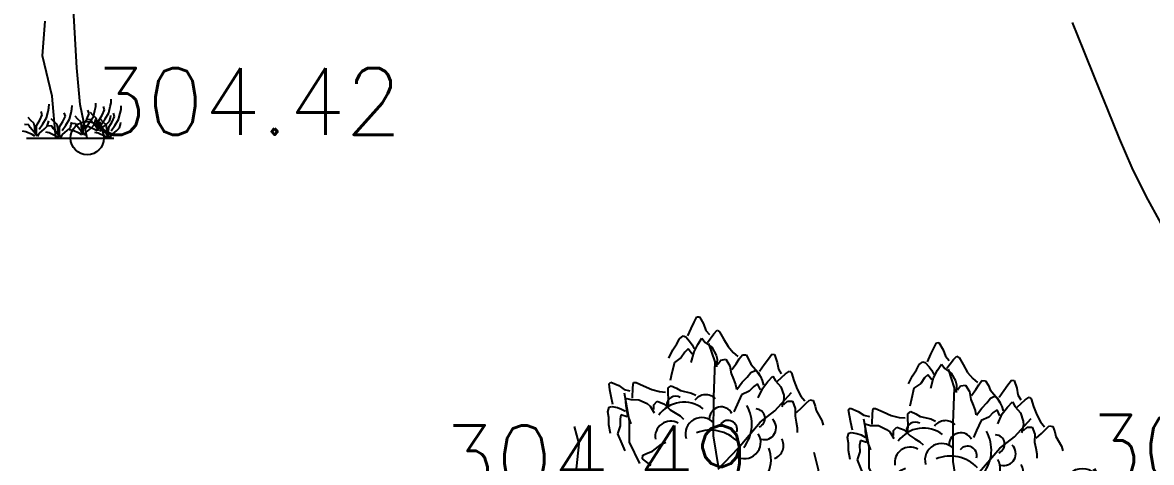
# Model space of a CAD drawing. Header units: millimetres. Extents: x 524954 to 526204, y 9523489 to 9524010.
# Drawn here: x 525988.93 to 526005.84, y 9523819.83 to 9523826.42 of the extents above; entities that cross this region are included whole.
import ezdxf

# ---------------------------------------------------------------- set-up
doc = ezdxf.new("R2010")
doc.units = ezdxf.units.MM
doc.header["$PDMODE"] = 32
doc.header["$PDSIZE"] = 0.5
doc.linetypes.add('ACAD_ISO12W100', pattern=[21, 12, -3, 0, -3, 0, -3])
for name, color, linetype in [('Arbre', 34, 'ACAD_ISO12W100'), ('CN_05_00', 6, 'Continuous'), ('TopoAlt', 3, 'Continuous'), ('TOPOJIS', 7, 'Continuous')]:
    doc.layers.add(name, color=color, linetype=linetype)
doc.styles.add('Simplex 1.0', font='Simplex.shx', dxfattribs={"width": 0.99, "height": 1})

# ---------------------------------------------------------------- blocks, each defined once
blk = doc.blocks.new('TCPOINT M')
at = {"color": 0}
blk.add_point((0, 0), dxfattribs=at)
at = {"layer": 'TopoAlt', "style": 'Simplex 1.0', "width": 0.99}
blk.add_attdef('ALT', (0.15, 0.15), '', height=1, dxfattribs=at)
blk = doc.blocks.new('v088')
at = {"color": 3, "linetype": 'Continuous'}
for p, q in [((-0.024, 12.318), (0.016, 12.396)), ((0.016, 12.396), (0.055, 12.4)), ((0.055, 12.4), (0.118, 12.291)), ((-0.118, 12.113), (-0.069, 12.224)), ((-0.069, 12.224), (-0.024, 12.318)), ((0.118, 12.291), (0.152, 12.195)), ((0.152, 12.195), (0.207, 12.131)), ((0.272, 12.144), (0.324, 12.197)), ((0.324, 12.197), (0.356, 12.175)), ((-0.283, 11.991), (-0.243, 12.069)), ((-0.243, 12.069), (-0.188, 12.111)), ((-0.188, 12.111), (-0.15, 12.099)), ((-0.15, 12.099), (-0.092, 12.035)), ((-0.092, 12.035), (-0.054, 11.98)), ((0.032, 11.984), (0.092, 12.078)), ((0.092, 12.078), (0.144, 12.013)), ((0.144, 12.013), (0.24, 11.942)), ((0.175, 12.015), (0.272, 12.144)), ((0.356, 12.175), (0.415, 12.069)), ((0.415, 12.069), (0.484, 11.953)), ((-0.403, 11.78), (-0.344, 11.901)), ((-0.344, 11.901), (-0.283, 11.991)), ((-0.162, 11.869), (-0.217, 11.788)), ((-0.112, 11.918), (-0.162, 11.869)), ((-0.054, 11.839), (-0.112, 11.918)), ((-0.066, 11.715), (-0.025, 11.872)), ((-0.054, 11.98), (-0.022, 11.919)), ((-0.025, 11.872), (0.032, 11.984)), ((0.24, 11.942), (0.305, 11.825)), ((0.484, 11.953), (0.56, 11.862)), ((0.56, 11.862), (0.63, 11.801)), ((-0.32, 11.714), (-0.357, 11.558)), ((-0.217, 11.788), (-0.32, 11.714)), ((0.305, 11.825), (0.32, 11.765)), ((0.32, 11.765), (0.311, 11.65)), ((0.334, 11.69), (0.378, 11.749)), ((0.378, 11.749), (0.45, 11.762)), ((0.45, 11.762), (0.511, 11.664)), ((0.542, 11.608), (0.608, 11.694)), ((0.608, 11.694), (0.653, 11.766)), ((0.653, 11.766), (0.699, 11.829)), ((0.699, 11.829), (0.754, 11.828)), ((0.754, 11.828), (0.796, 11.754)), ((0.796, 11.754), (0.824, 11.689)), ((0.824, 11.689), (0.934, 11.561)), ((0.958, 11.583), (1.027, 11.683)), ((1.027, 11.683), (1.089, 11.768)), ((1.089, 11.768), (1.142, 11.837)), ((1.142, 11.837), (1.181, 11.833)), ((1.181, 11.833), (1.223, 11.714)), ((1.223, 11.714), (1.239, 11.614)), ((-0.357, 11.558), (-0.382, 11.444)), ((0.511, 11.664), (0.53, 11.547)), ((0.53, 11.547), (0.565, 11.463)), ((0.773, 11.494), (0.827, 11.564)), ((0.827, 11.564), (0.889, 11.595)), ((0.889, 11.595), (0.923, 11.575)), ((0.923, 11.575), (0.969, 11.502)), ((0.934, 11.561), (0.97, 11.497)), ((1.081, 11.429), (1.158, 11.51)), ((1.158, 11.51), (1.196, 11.437)), ((1.227, 11.433), (1.346, 11.541)), ((1.239, 11.614), (1.281, 11.541)), ((1.346, 11.541), (1.408, 11.583)), ((1.408, 11.583), (1.435, 11.556)), ((1.435, 11.556), (1.473, 11.441)), ((-1.299, 11.392), (-1.27, 11.417)), ((-1.285, 11.305), (-1.299, 11.392)), ((-1.27, 11.417), (-1.154, 11.366)), ((-1.154, 11.366), (-1.07, 11.309)), ((-0.947, 11.176), (-0.943, 11.337)), ((-0.943, 11.337), (-0.932, 11.411)), ((-0.932, 11.411), (-0.894, 11.412)), ((-0.894, 11.412), (-0.784, 11.361)), ((-0.784, 11.361), (-0.66, 11.307)), ((-0.413, 11.333), (-0.367, 11.365)), ((-0.367, 11.365), (-0.29, 11.329)), ((0.565, 11.463), (0.596, 11.383)), ((0.596, 11.383), (0.609, 11.315)), ((0.615, 11.31), (0.696, 11.418)), ((0.696, 11.418), (0.773, 11.494)), ((0.869, 11.352), (0.8, 11.283)), ((0.927, 11.391), (0.869, 11.352)), ((0.969, 11.302), (0.927, 11.391)), ((0.969, 11.502), (0.996, 11.441)), ((0.996, 11.441), (1.016, 11.375)), ((1.004, 11.329), (1.081, 11.429)), ((1.196, 11.437), (1.277, 11.348)), ((1.277, 11.348), (1.319, 11.221)), ((1.473, 11.441), (1.519, 11.314)), ((-1.266, 11.203), (-1.285, 11.305)), ((-1.241, 11.084), (-1.266, 11.203)), ((-1.07, 11.309), (-0.988, 11.29)), ((-1.05, 11.179), (-0.971, 11.157)), ((-1.044, 11.067), (-1.05, 11.179)), ((-0.66, 11.307), (-0.544, 11.278)), ((-0.544, 11.278), (-0.452, 11.27)), ((-0.413, 11.254), (-0.413, 11.333)), ((-0.408, 11.17), (-0.413, 11.254)), ((-0.41, 11.061), (-0.408, 11.17)), ((-0.29, 11.329), (-0.229, 11.292)), ((-0.229, 11.292), (-0.065, 11.254)), ((-0.065, 11.254), (0.001, 11.223)), ((0.685, 11.229), (0.619, 11.083)), ((0.8, 11.283), (0.685, 11.229)), ((0.935, 11.183), (1.004, 11.329)), ((1.319, 11.221), (1.323, 11.16)), ((1.519, 11.314), (1.577, 11.21)), ((1.577, 11.21), (1.635, 11.137)), ((-1.317, 10.975), (-1.297, 11.041)), ((-1.297, 11.041), (-1.259, 11.053)), ((-1.259, 11.053), (-1.174, 11.037)), ((-1.174, 11.037), (-1.111, 11.014)), ((-1.111, 11.014), (-1.05, 10.983)), ((-1.024, 10.943), (-1.044, 11.067)), ((-0.971, 11.157), (-0.851, 11.155)), ((-0.851, 11.155), (-0.73, 11.098)), ((-0.73, 11.098), (-0.682, 11.059)), ((-0.682, 11.059), (-0.622, 10.96)), ((-0.626, 11.08), (-0.576, 11.133)), ((-0.626, 11.006), (-0.626, 11.08)), ((-0.576, 11.133), (-0.468, 11.09)), ((-0.468, 11.09), (-0.384, 11.005)), ((-0.384, 11.005), (-0.307, 10.958)), ((0.619, 11.083), (0.573, 10.975)), ((1.323, 11.16), (1.292, 11.048)), ((1.323, 11.083), (1.377, 11.133)), ((1.377, 11.133), (1.45, 11.133)), ((1.45, 11.133), (1.492, 11.025)), ((1.492, 11.025), (1.489, 10.906)), ((1.512, 10.964), (1.592, 11.037)), ((1.592, 11.037), (1.65, 11.098)), ((1.65, 11.098), (1.708, 11.152)), ((1.708, 11.152), (1.762, 11.141)), ((1.762, 11.141), (1.789, 11.06)), ((1.789, 11.06), (1.804, 10.991)), ((-1.303, 10.889), (-1.317, 10.975)), ((-1.3, 10.78), (-1.303, 10.889)), ((-1.122, 10.929), (-1.134, 10.861)), ((-1.134, 10.861), (-1.131, 10.763)), ((-1.029, 10.899), (-1.122, 10.929)), ((-0.966, 10.792), (-1.024, 10.943)), ((-0.307, 10.958), (-0.234, 10.911)), ((-0.234, 10.911), (-0.184, 10.864)), ((1.489, 10.906), (1.508, 10.818)), ((1.804, 10.991), (1.889, 10.844)), ((1.889, 10.844), (1.912, 10.775)), ((-1.277, 10.647), (-1.3, 10.78)), ((-1.131, 10.763), (-1.171, 10.642)), ((1.508, 10.818), (1.523, 10.733)), ((1.523, 10.733), (1.523, 10.664)), ((-1.171, 10.642), (-1.109, 10.494)), ((-1.109, 10.494), (-1.063, 10.387)), ((-0.514, 10.488), (-0.448, 10.519)), ((-0.796, 10.268), (-0.791, 10.323)), ((-0.791, 10.323), (-0.715, 10.36)), ((-0.715, 10.36), (-0.648, 10.385)), ((-0.648, 10.385), (-0.514, 10.488)), ((-0.735, 10.218), (-0.796, 10.268)), ((-0.666, 10.169), (-0.735, 10.218)), ((0.385, 0.474), (0.387, 0.526)), ((0.603, 0.474), (0.615, 0.531)), ((0.615, 0.531), (0.618, 0.584)), ((-0.452, 0.267), (-0.416, 0.349)), ((-0.416, 0.349), (-0.433, 0.399)), ((-0.353, 0.303), (-0.329, 0.397)), ((-0.329, 0.397), (-0.317, 0.454)), ((-0.317, 0.454), (-0.315, 0.507)), ((-0.07, 0.329), (-0.087, 0.38)), ((-0.007, 0.284), (0.017, 0.377)), ((0.017, 0.377), (0.029, 0.435)), ((0.029, 0.435), (0.031, 0.488)), ((0.25, 0.286), (0.286, 0.368)), ((0.286, 0.368), (0.269, 0.418)), ((0.346, 0.341), (0.305, 0.385)), ((0.392, 0.301), (0.346, 0.341)), ((0.349, 0.322), (0.373, 0.416)), ((0.373, 0.416), (0.385, 0.474)), ((0.43, 0.264), (0.481, 0.344)), ((0.481, 0.344), (0.517, 0.426)), ((0.517, 0.426), (0.5, 0.476)), ((0.524, 0.291), (0.579, 0.38)), ((0.579, 0.38), (0.603, 0.474)), ((0.666, 0.325), (0.649, 0.375)), ((0.728, 0.279), (0.752, 0.373)), ((0.752, 0.373), (0.765, 0.43)), ((0.765, 0.43), (0.767, 0.483)), ((-0.618, 0.197), (-0.683, 0.202)), ((-0.587, 0.264), (-0.627, 0.308)), ((-0.596, 0.159), (-0.618, 0.197)), ((-0.541, 0.224), (-0.587, 0.264)), ((-0.529, 0.166), (-0.541, 0.224)), ((-0.505, 0.106), (-0.502, 0.188)), ((-0.502, 0.188), (-0.452, 0.267)), ((-0.464, 0.132), (-0.409, 0.214)), ((-0.409, 0.214), (-0.353, 0.303)), ((-0.387, 0.132), (-0.341, 0.178)), ((-0.341, 0.178), (-0.327, 0.226)), ((-0.272, 0.178), (-0.337, 0.183)), ((-0.327, 0.226), (-0.32, 0.26)), ((-0.24, 0.245), (-0.281, 0.288)), ((-0.25, 0.139), (-0.272, 0.178)), ((-0.195, 0.204), (-0.24, 0.245)), ((-0.183, 0.147), (-0.195, 0.204)), ((-0.156, 0.168), (-0.106, 0.248)), ((-0.118, 0.113), (-0.063, 0.195)), ((-0.106, 0.248), (-0.07, 0.329)), ((-0.063, 0.195), (-0.007, 0.284)), ((0.005, 0.159), (0.019, 0.207)), ((0.019, 0.207), (0.026, 0.24)), ((0.084, 0.216), (0.019, 0.221)), ((0.115, 0.284), (0.075, 0.327)), ((0.106, 0.178), (0.084, 0.216)), ((0.166, 0.106), (0.106, 0.178)), ((0.161, 0.243), (0.115, 0.284)), ((0.173, 0.185), (0.161, 0.243)), ((0.178, 0.118), (0.173, 0.185)), ((0.197, 0.125), (0.2, 0.207)), ((0.2, 0.207), (0.25, 0.286)), ((0.272, 0.173), (0.221, 0.183)), ((0.238, 0.151), (0.293, 0.233)), ((0.315, 0.274), (0.25, 0.279)), ((0.365, 0.13), (0.272, 0.173)), ((0.293, 0.233), (0.349, 0.322)), ((0.337, 0.236), (0.315, 0.274)), ((0.315, 0.151), (0.361, 0.197)), ((0.397, 0.163), (0.337, 0.236)), ((0.361, 0.197), (0.375, 0.245)), ((0.375, 0.245), (0.382, 0.279)), ((0.404, 0.243), (0.392, 0.301)), ((0.464, 0.173), (0.399, 0.178)), ((0.409, 0.175), (0.404, 0.243)), ((0.428, 0.183), (0.43, 0.264)), ((0.433, 0.113), (0.428, 0.183)), ((0.495, 0.24), (0.454, 0.284)), ((0.486, 0.135), (0.464, 0.173)), ((0.469, 0.209), (0.524, 0.291)), ((0.474, 0.149), (0.546, 0.209)), ((0.541, 0.2), (0.495, 0.24)), ((0.553, 0.142), (0.541, 0.2)), ((0.546, 0.209), (0.591, 0.255)), ((0.579, 0.163), (0.63, 0.243)), ((0.591, 0.255), (0.606, 0.303)), ((0.606, 0.303), (0.613, 0.337)), ((0.618, 0.108), (0.673, 0.19)), ((0.63, 0.243), (0.666, 0.325)), ((0.673, 0.19), (0.728, 0.279)), ((0.74, 0.154), (0.755, 0.202)), ((0.755, 0.202), (0.762, 0.236)), ((-0.661, 0.096), (-0.712, 0.106)), ((-0.567, 0.053), (-0.661, 0.096)), ((-0.536, 0.087), (-0.596, 0.159)), ((-0.527, 0.031), (-0.567, 0.053)), ((-0.5, 0.031), (-0.536, 0.087)), ((-0.524, 0.099), (-0.529, 0.166)), ((-0.5, 0.036), (-0.505, 0.106)), ((-0.483, 0.022), (-0.459, 0.072)), ((-0.459, 0.072), (-0.387, 0.132)), ((-0.315, 0.077), (-0.365, 0.087)), ((-0.221, 0.034), (-0.315, 0.077)), ((-0.19, 0.067), (-0.25, 0.139)), ((-0.18, 0.012), (-0.221, 0.034)), ((-0.154, 0.012), (-0.19, 0.067)), ((-0.178, 0.079), (-0.183, 0.147)), ((-0.159, 0.087), (-0.156, 0.168)), ((-0.154, 0.017), (-0.159, 0.087)), ((-0.137, 0.002), (-0.113, 0.053)), ((-0.113, 0.053), (-0.041, 0.113)), ((-0.041, 0.113), (0.005, 0.159)), ((0.041, 0.115), (-0.01, 0.125)), ((0.135, 0.072), (0.041, 0.115)), ((0.175, 0.05), (0.135, 0.072)), ((0.202, 0.05), (0.166, 0.106)), ((0.202, 0.055), (0.197, 0.125)), ((0.219, 0.041), (0.243, 0.091)), ((0.243, 0.091), (0.315, 0.151)), ((0.406, 0.108), (0.365, 0.13)), ((0.421, 0.072), (0.37, 0.082)), ((0.433, 0.108), (0.397, 0.163)), ((0.514, 0.029), (0.421, 0.072)), ((0.45, 0.099), (0.474, 0.149)), ((0.546, 0.063), (0.486, 0.135)), ((0.555, 0.007), (0.514, 0.029)), ((0.582, 0.007), (0.546, 0.063)), ((0.558, 0.075), (0.553, 0.142)), ((0.577, 0.082), (0.579, 0.163)), ((0.582, 0.012), (0.577, 0.082)), ((0.599, -0.002), (0.623, 0.048)), ((0.623, 0.048), (0.695, 0.108)), ((0.695, 0.108), (0.74, 0.154))]:
    blk.add_line(p, q, dxfattribs=at)
at = {"linetype": 'Continuous'}
for p, q in [((0.29, 11.722), (0.197, 12)), ((0.27, 11.193), (0.29, 11.722)), ((-0.991, 10.831), (-1.069, 11.252)), ((0.269, 10.614), (0.27, 11.193)), ((1.188, 10.988), (1.437, 11.261)), ((-0.991, 10.52), (-0.991, 10.831)), ((0.968, 10.816), (1.188, 10.988)), ((-1.749, 10.491), (-1.817, 10.751)), ((0.634, 10.429), (0.968, 10.816)), ((-1.806, 9.931), (-1.749, 10.491)), ((-0.835, 10.2), (-0.991, 10.52)), ((0.345, 10.122), (0.269, 10.614)), ((0.336, 10.112), (0.634, 10.429)), ((0.102, 1.053), (0.043, 2.109)), ((-0.412, 1.235), (-0.373, 1.752)), ((-0.268, 0.628), (-0.412, 1.235)), ((0.151, 0.506), (0.102, 1.053)), ((-0.213, 0), (-0.268, 0.628)), ((0.256, 0), (0.151, 0.506)), ((-0.654, 0), (0.654, 0))]:
    blk.add_line(p, q, dxfattribs=at)
at = {"color": 3, "linetype": 'Continuous'}
for centre, major_axis, start_param, end_param in [((-0.3, 11.072), (0.0964, 0.0964), 0.254619, 2.377018), ((0.15, 11.024), (0.145, 0.145), 6.263619, 7.998733), ((-0.176, 10.651), (0.33, 0.33), 0.12682, 1.733702), ((0.383, 10.87), (-0.125, 0.125), 4.396235, 7.060094), ((0.275, 10.786), (0.4, 0.4), 4.836335, 6.022049), ((0.899, 10.876), (0.099, 0.099), 4.31771, 7.031286), ((-0.376, 10.6), (0.164, 0.164), 0.282297, 2.520721), ((0.091, 10.641), (0.174, 0.174), 6.236163, 8.918901), ((0.483, 10.705), (-0.099, 0.099), 3.680741, 6.394318), ((1.029, 10.733), (-0.125, 0.125), 2.081137, 4.744996), ((0.223, 10.132), (-0.4, 0.4), 4.689978, 5.875693), ((0.728, 10.517), (-0.174, 0.174), 1.793126, 4.475865), ((1.111, 10.467), (-0.145, 0.145), 2.713295, 4.448408), ((0.662, 10.258), (-0.33, 0.33), 2.69514, 4.302022)]:
    blk.add_ellipse(centre, major_axis=major_axis, ratio=1, start_param=start_param, end_param=end_param, dxfattribs=at)

msp = doc.modelspace()

# ---------------------------------------------------------------- linework, layer by layer
at = {"layer": 'CN_05_00', "elevation": 305, "flags": 128}
msp.add_lwpolyline([(526005.992, 9523823.412), (526005.763, 9523823.818), (526005.557, 9523824.245), (526005.367, 9523824.686), (526005.186, 9523825.13), (526005.008, 9523825.57), (526004.833, 9523826.003), (526004.662, 9523826.427)], dxfattribs=at)

# ---------------------------------------------------------------- block references
at = {"layer": 'Arbre'}
for p in [(525989.637, 9523824.691, 304.42), (525999.014, 9523809.613, 303.85), (526002.605, 9523809.225, 303.85)]:
    msp.add_blockref('v088', p, dxfattribs=at)
at = {"layer": 'TOPOJIS'}
ref = msp.add_blockref('TCPOINT M', (525989.894, 9523824.691, 304.42), dxfattribs=at)
ref.add_attrib('ALT', '304.42', (525989.944, 9523824.741, 304.42), dxfattribs={"layer": 'TopoAlt', "height": 1, "style": 'Simplex 1.0', "width": 0.99})
ref = msp.add_blockref('TCPOINT M', (526004.809, 9523819.489, 304.89), dxfattribs=at)
ref.add_attrib('ALT', '304.89', (526004.859, 9523819.539, 304.89), dxfattribs={"layer": 'TopoAlt', "height": 1, "style": 'Simplex 1.0', "width": 0.99})
ref = msp.add_blockref('TCPOINT M', (525995.121, 9523819.332, 304.49), dxfattribs=at)
ref.add_attrib('ALT', '304.49', (525995.171, 9523819.382, 304.49), dxfattribs={"layer": 'TopoAlt', "height": 1, "style": 'Simplex 1.0', "width": 0.99})

doc.saveas('drawing.dxf')
